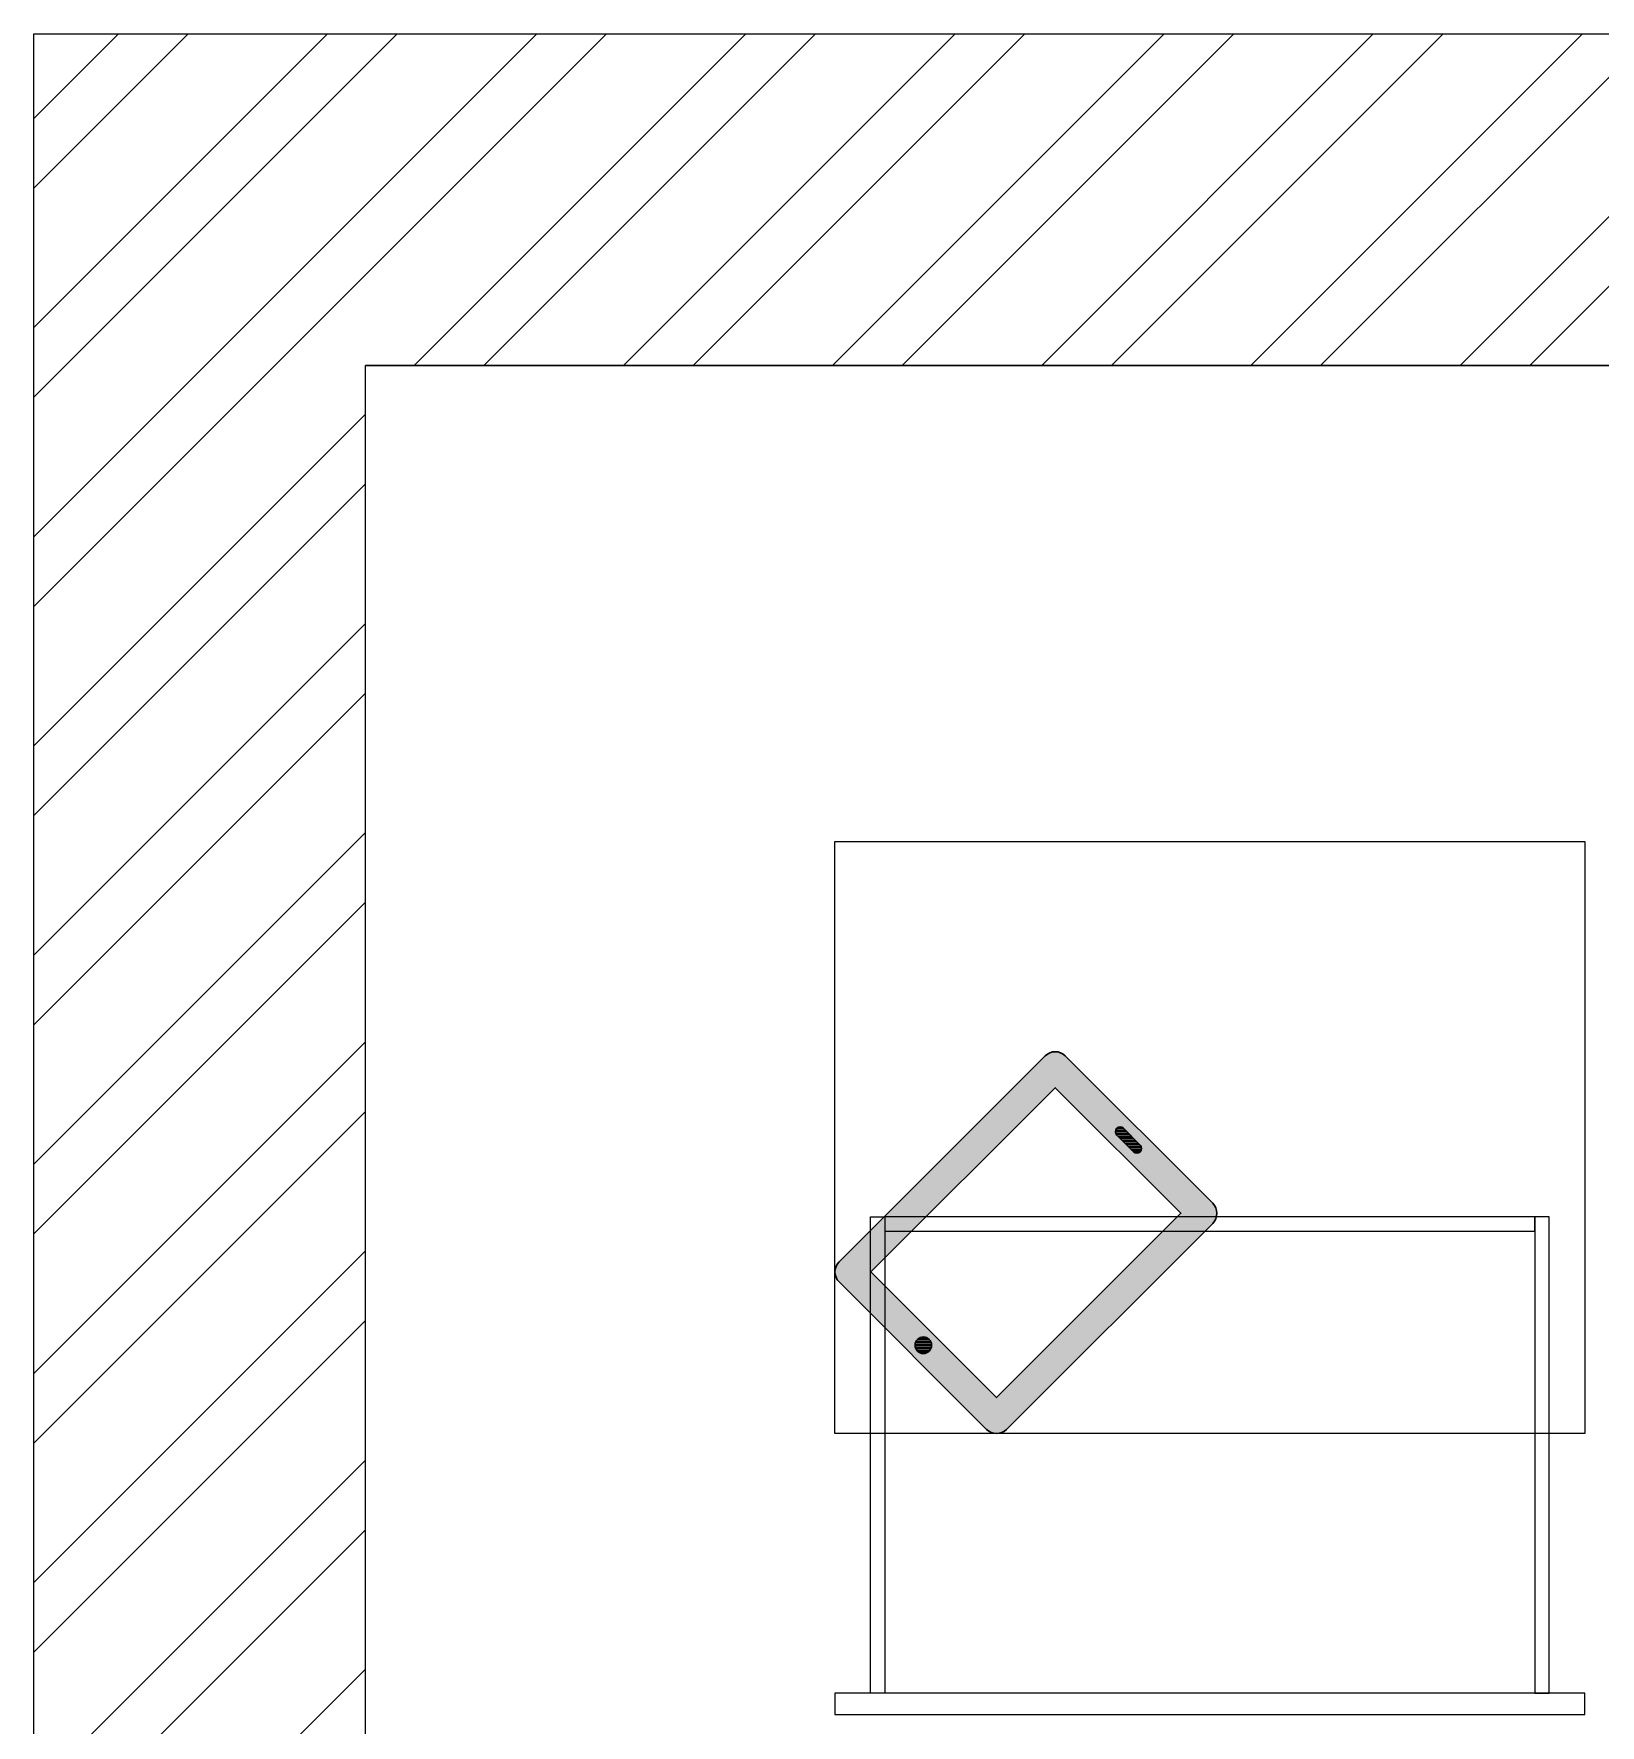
# Model space of a CAD drawing. Header units: feet. Extents: x 9002549 to 9009259, y -7061301 to -7049191.
# Drawn here: x 9002549 to 9003872, y -7050619 to -7049191 of the extents above; entities that cross this region are included whole.
import ezdxf

# ---------------------------------------------------------------- set-up
doc = ezdxf.new("R2010")
doc.units = ezdxf.units.FT
doc.header["$LTSCALE"] = 33
doc.header["$MEASUREMENT"] = 0
doc.layers.add('A-WALL', color=1, linetype='Continuous')
for name, color, linetype, lineweight in [('LENS-DIM', 252, 'Continuous', 5), ('LENS-FURNITURE', 13, 'Continuous', 9), ('LN-HATCH', 251, 'Continuous', 0)]:
    doc.layers.add(name, color=color, linetype=linetype, lineweight=lineweight)

# ---------------------------------------------------------------- blocks, each defined once
blk = doc.blocks.new('A$Cabfd0693')
at = {"layer": 'LN-HATCH'}
h = blk.add_hatch(dxfattribs=at)
h.set_pattern_fill('ANSI32', color=256, scale=333, angle=180)
h.set_pattern_definition([(225, (-9077173.924904032, 5285700.388116238), (88.29995930067012, -88.29995930067015), []), (225, (-9077232.791543467, 5285700.388116238), (88.29995930067012, -88.29995930067015), [])])
h.paths.add_polyline_path([(-280, 12110), (-280, 2640), (0, 2640), (0, 11830), (1800, 11830), (1800, 9050), (2960, 9050), (2960, 9330), (2079.999998092652, 9330), (2079.999998092652, 11830), (6120, 11830), (6120, 11330), (6400.000000000002, 11330), (6400, 12110)])
h.paths.add_polyline_path([(6400, 8220), (6120, 8220), (6120, 7690), (4760, 7690), (4760, 8300), (4600, 8300), (4600, 7530), (6120, 7530), (6120, 5620), (6400, 5620)], flags=17)
h.paths.add_polyline_path([(6120, 8520), (6400, 8520), (6400, 9330), (3320, 9330), (3320, 9050), (6120, 9050)], flags=17)
at = {"layer": 'A-WALL'}
for p, q in [((-280, 2640), (-280, 12110)), ((-280, 12110), (6400, 12110)), ((0, 2640), (0, 11830)), ((1800, 11830), (0, 11830)), ((0, 11830), (1800, 11830))]:
    blk.add_line(p, q, dxfattribs=at)
blk = doc.blocks.new('TRIAL SET CABINET 633x500')
at = {"layer": 'LENS-FURNITURE'}
h = blk.add_hatch(color=9, dxfattribs=at)
h.dxf.hatch_style = 1
edge = h.paths.add_edge_path()
edge.add_line((-8.54246803093703, -981.9670201920668), (115.9083254579454, -857.5162267031847))
edge.add_arc((107.4230440836399, -849.030945328879), 12.00000000009463, 315, 405)
edge.add_line((115.9083254579454, -840.5456639545736), (-58.03994271345434, -666.5973957831737))
edge.add_arc((-66.52522408775982, -675.0826771574792), 12.00000000009463, 45.00000000000002, 135)
edge.add_line((-75.01050546206531, -666.5973957831737), (-199.4612989509478, -791.0481892720562))
edge.add_arc((-190.9760175766423, -799.5334706454303), 11.99999999943607, 135.0000000031442, 225.0000000031442)
edge.add_line((-199.4612989500165, -808.0187520197359), (-25.5130307786167, -981.967020191136))
edge.add_arc((-17.02774940431148, -973.4817388177615), 11.99999999943605, 224.9999999968574, 314.9999999968578)
h.paths.add_polyline_path([(-17.02774940524252, -955.0969625067663), (89.03826777357607, -849.0309453279477), (-66.52522408775982, -693.4674534666119), (-172.5912412665784, -799.5334706454305)], flags=16)
edge = h.paths.add_edge_path(flags=16)
edge.add_line((-138.2965623782947, -741.9042679787381), (-124.1544267544522, -727.7621323548956))
edge.add_arc((-121.3259996296837, -730.5905594796641), 4.000000000031514, 45.00000000000051, 134.9999999999996, ccw=False)
edge.add_arc((-121.3259996296838, -730.5905594796641), 4.000000000031584, -45.000000000000625, 44.999999999999375, ccw=False)
edge.add_line((-118.4975725049153, -733.4189866044327), (-132.6397081287578, -747.561122228275))
edge.add_arc((-135.4681352535263, -744.7326951035067), 4.000000000031524, 225.0000000000006, 314.99999999999966, ccw=False)
edge.add_arc((-135.4681352535261, -744.7326951035066), 4.000000000031665, 135.0000000000006, 225.0000000000006, ccw=False)
edge = h.paths.add_edge_path(flags=16)
edge.add_arc((44.84409394953398, -910.9027886827243), 7, 0, 360)
at = {"layer": 'LENS-FURNITURE', "lineweight": 0}
h = blk.add_hatch(dxfattribs=at)
h.set_pattern_fill('ANSI31', color=252, scale=10, angle=405)
h.set_pattern_definition([(90, (-3772352.875833935, -3684050.327587578), (-1.25, 2e-16), [])])
edge = h.paths.add_edge_path()
edge.add_line((-138.2965623782947, -741.9042679787381), (-124.1544267544522, -727.7621323548956))
edge.add_arc((-121.3259996296837, -730.5905594796641), 4.000000000031514, 45.00000000000051, 134.9999999999996, ccw=False)
edge.add_arc((-121.3259996296838, -730.5905594796641), 4.000000000031584, -45.000000000000625, 44.999999999999375, ccw=False)
edge.add_line((-118.4975725049153, -733.4189866044327), (-132.6397081287578, -747.561122228275))
edge.add_arc((-135.4681352535263, -744.7326951035067), 4.000000000031524, 225.0000000000006, 314.99999999999966, ccw=False)
edge.add_arc((-135.4681352535261, -744.7326951035066), 4.000000000031665, 135.0000000000006, 225.0000000000006, ccw=False)
edge = h.paths.add_edge_path()
edge.add_arc((44.84409394953398, -910.9027886827243), 7, 0, 360)
at = {"layer": 'LENS-FURNITURE'}
blk.add_lwpolyline([(119.4230440827086, -352.4817388160154), (119.4230440827086, -985.4817388160156), (-380.5769559172913, -985.4817388160156), (-380.5769559172913, -352.4817388160154)], close=True, dxfattribs=at)
at = {"layer": 'LENS-FURNITURE', "color": 146}
for points in [[(338.5359051078558, -352.4817388160154), (338.5359051078558, -985.4817388160156), (356.5359051078559, -985.4817388160156), (356.5359051078559, -352.4817388160154)], [(-63.4640948921442, -382.4817388160154), (-63.4640948921442, -394.4817388160154), (338.5359051078558, -394.4817388160154), (338.5359051078558, -382.4817388160154)], [(-63.4640948921442, -394.4817388160154), (-63.4640948921442, -943.4817388160153), (-51.4640948921442, -943.4817388160153), (-51.4640948921442, -394.4817388160154)], [(-63.4640948921442, -955.4817388160152), (-63.4640948921442, -943.4817388160153), (338.5359051078558, -943.4817388160153), (338.5359051078558, -955.4817388160152)]]:
    blk.add_lwpolyline(points, close=True, dxfattribs=at)
at = {"layer": 'LENS-FURNITURE', "color": 18, "lineweight": 30}
for points in [[(-8.54246803093703, -981.9670201920668), (115.9083254579454, -857.5162267031847, 0.4142135623730951), (115.9083254579454, -840.5456639545736), (-58.03994271345434, -666.5973957831737, 0.4142135623730951), (-75.01050546206531, -666.5973957831737), (-199.4612989509478, -791.0481892720562, 0.4142135623730951), (-199.4612989500165, -808.0187520197359), (-25.51303077861669, -981.967020191136, 0.4142135623730951)], [(-138.2965623782947, -741.9042679787381), (-124.1544267544522, -727.7621323548956, -0.4142135623730951), (-118.4975725049153, -727.7621323548956), (-118.4975725049153, -727.7621323548956, -0.4142135623730951), (-118.4975725049153, -733.4189866044327), (-132.6397081287578, -747.561122228275, -0.4142135623730951), (-138.2965623782947, -747.561122228275), (-138.2965623782947, -747.561122228275, -0.4142135623730951)]]:
    blk.add_lwpolyline(points, format="xyb", close=True, dxfattribs=at)
blk.add_lwpolyline([(-17.02774940524252, -955.0969625067663), (89.03826777357607, -849.0309453279477), (-66.52522408775982, -693.4674534666119), (-172.5912412665784, -799.5334706454305)], close=True, dxfattribs=at)
blk.add_circle((44.84409394953398, -910.9027886827243), 7, dxfattribs=at)

msp = doc.modelspace()

# ---------------------------------------------------------------- block references
at = {"layer": 'LENS-DIM', "color": 2}
msp.add_blockref('A$Cabfd0693', (9002829.356649714, -7061300.552127329), dxfattribs=at)
at = {"layer": 'LENS-FURNITURE', "rotation": 270}
msp.add_blockref('TRIAL SET CABINET 633x500', (9004211.276475362, -7050252.94712405), dxfattribs=at)

doc.saveas('drawing.dxf')
